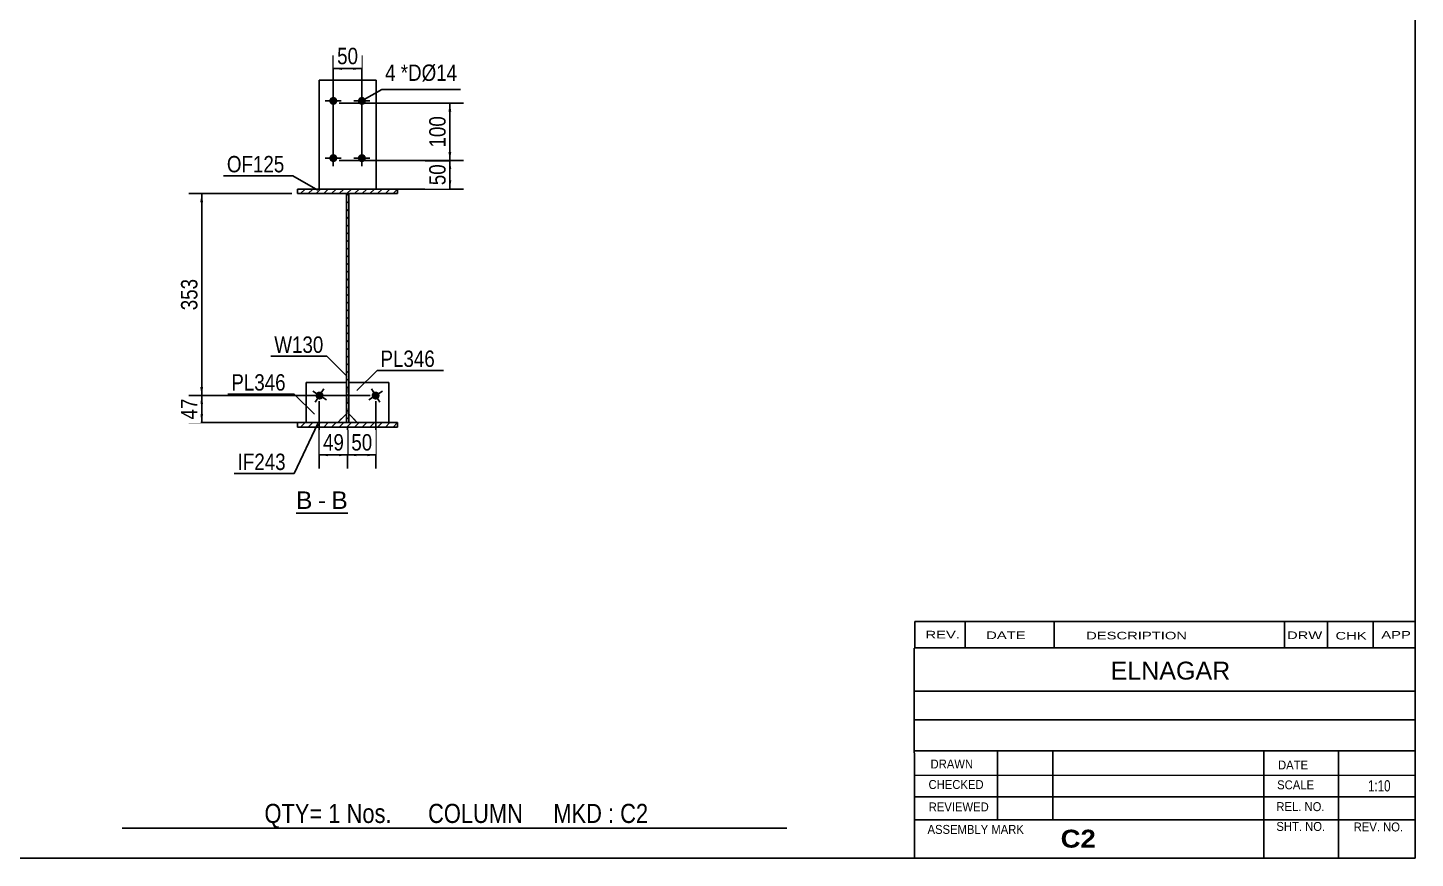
# Model space of a CAD drawing. Header units: millimetres. Extents: x -338 to 65, y -172 to 106.
# Drawn here: x -177.9 to 64.7, y -171.5 to -26.3 of the extents above; entities that cross this region are included whole.
import ezdxf

# ---------------------------------------------------------------- set-up
doc = ezdxf.new("R2010")
doc.units = ezdxf.units.MM
doc.linetypes.add('DXK_LINE_DOT1', pattern=[1.8814, 0.9407, -0.9407])
doc.styles.add('Arial', font='ARIAL.TTF', dxfattribs={"height": 0.2})
doc.styles.add('Arial Bold', font='ARIALBD.TTF', dxfattribs={"height": 0.2})
doc.styles.add('Arial Narrow', font='ARIALN.TTF', dxfattribs={"height": 0.2})

# ---------------------------------------------------------------- blocks, each defined once
blk = doc.blocks.new('Unknown-629262135-1210')
at = {"color": 5, "linetype": 'Continuous'}
for p, q in [((64.7, -171.49), (64.7, 105.51)), ((-335.3, -171.49), (64.7, -171.49))]:
    blk.add_line(p, q, dxfattribs=at)
blk = doc.blocks.new('Unknown-629262135-13 - 1261')
at = {"color": 7, "linetype": 'Continuous'}
blk.add_line((-131, -111.19), (-121.97, -111.19), dxfattribs=at)
at = {"color": 0, "linetype": 'Continuous'}
blk.add_wipeout([(-128.16, -110.44), (-128.16, -107.24), (-131, -107.24), (-131, -110.44)], dxfattribs=at)
blk.add_wipeout([(-125.78, -110.44), (-125.78, -107.24), (-127.2, -107.24), (-127.2, -110.44)], dxfattribs=at)
at = {"color": 96, "linetype": 'Continuous', "style": 'Arial'}
blk.add_text('B', height=3.06, dxfattribs=at).set_placement((-131, -110.44))
at = {"color": 0, "linetype": 'Continuous'}
blk.add_wipeout([(-121.97, -110.44), (-121.97, -107.24), (-124.82, -107.24), (-124.82, -110.44)], dxfattribs=at)
at = {"color": 96, "linetype": 'Continuous', "style": 'Arial'}
for s, p in [('-', (-127.2, -110.44)), ('B', (-124.82, -110.44))]:
    blk.add_text(s, height=3.06, dxfattribs=at).set_placement(p)
blk = doc.blocks.new('Part-629262135-1316 - 1261')
at = {"linetype": 'Continuous'}
h = blk.add_hatch(dxfattribs=at)
h.set_pattern_fill('', scale=0.3, style=0, pattern_type=0)
h.set_pattern_definition([(45, (-113.2417, -54.5273), (-0.67352, 0.67352), [])])
h.paths.add_polyline_path([(-113.24, -55.33), (-113.24, -54.53), (-130.74, -54.53), (-130.74, -55.33)])
at = {"color": 2, "linetype": 'Continuous'}
for p, q in [((-130.74, -55.33), (-130.74, -54.53)), ((-130.74, -54.53), (-113.24, -54.53)), ((-113.24, -55.33), (-130.74, -55.33)), ((-113.24, -54.53), (-113.24, -55.33))]:
    blk.add_line(p, q, dxfattribs=at)
blk = doc.blocks.new('Part-629262135-1292 - 1261')
at = {"linetype": 'Continuous'}
h = blk.add_hatch(dxfattribs=at)
h.set_pattern_fill('', scale=0.3, style=0, pattern_type=0)
h.set_pattern_definition([(45, (-113.2417, -95.3273), (-0.67352, 0.67352), [])])
h.paths.add_polyline_path([(-113.24, -96.13), (-113.24, -95.33), (-130.74, -95.33), (-130.74, -96.13)])
at = {"color": 2, "linetype": 'Continuous'}
for p, q in [((-130.74, -96.13), (-130.74, -95.33)), ((-130.74, -95.33), (-113.24, -95.33)), ((-113.24, -96.13), (-130.74, -96.13)), ((-113.24, -95.33), (-113.24, -96.13))]:
    blk.add_line(p, q, dxfattribs=at)
blk = doc.blocks.new('Bolt-629262135-1344 - 1261')
at = {"linetype": 'Continuous'}
for points in [[(-125.19, -39.13), (-125.18, -38.98), (-125.13, -38.84), (-125.06, -38.72), (-124.96, -38.61), (-124.84, -38.52), (-124.71, -38.46), (-124.56, -38.43), (-124.42, -38.43), (-124.28, -38.46), (-124.14, -38.52), (-124.02, -38.61), (-123.93, -38.72), (-123.85, -38.84), (-123.81, -38.98), (-123.79, -39.13), (-123.81, -39.27), (-123.85, -39.41), (-123.93, -39.54), (-124.02, -39.65), (-124.14, -39.73), (-124.28, -39.79), (-124.42, -39.82), (-124.56, -39.82), (-124.71, -39.79), (-124.84, -39.73), (-124.96, -39.65), (-125.06, -39.54), (-125.13, -39.41), (-125.18, -39.27)], [(-120.19, -39.13), (-120.18, -38.98), (-120.13, -38.84), (-120.06, -38.72), (-119.96, -38.61), (-119.84, -38.52), (-119.71, -38.46), (-119.56, -38.43), (-119.42, -38.43), (-119.28, -38.46), (-119.14, -38.52), (-119.02, -38.61), (-118.93, -38.72), (-118.85, -38.84), (-118.81, -38.98), (-118.79, -39.13), (-118.81, -39.27), (-118.85, -39.41), (-118.93, -39.54), (-119.02, -39.65), (-119.14, -39.73), (-119.28, -39.79), (-119.42, -39.82), (-119.56, -39.82), (-119.71, -39.79), (-119.84, -39.73), (-119.96, -39.65), (-120.06, -39.54), (-120.13, -39.41), (-120.18, -39.27)], [(-125.19, -49.13), (-125.18, -48.98), (-125.13, -48.84), (-125.06, -48.72), (-124.96, -48.61), (-124.84, -48.52), (-124.71, -48.46), (-124.56, -48.43), (-124.42, -48.43), (-124.28, -48.46), (-124.14, -48.52), (-124.02, -48.61), (-123.93, -48.72), (-123.85, -48.84), (-123.81, -48.98), (-123.79, -49.13), (-123.81, -49.27), (-123.85, -49.41), (-123.93, -49.54), (-124.02, -49.65), (-124.14, -49.73), (-124.28, -49.79), (-124.42, -49.82), (-124.56, -49.82), (-124.71, -49.79), (-124.84, -49.73), (-124.96, -49.65), (-125.06, -49.54), (-125.13, -49.41), (-125.18, -49.27)], [(-120.19, -49.13), (-120.18, -48.98), (-120.13, -48.84), (-120.06, -48.72), (-119.96, -48.61), (-119.84, -48.52), (-119.71, -48.46), (-119.56, -48.43), (-119.42, -48.43), (-119.28, -48.46), (-119.14, -48.52), (-119.02, -48.61), (-118.93, -48.72), (-118.85, -48.84), (-118.81, -48.98), (-118.79, -49.13), (-118.81, -49.27), (-118.85, -49.41), (-118.93, -49.54), (-119.02, -49.65), (-119.14, -49.73), (-119.28, -49.79), (-119.42, -49.82), (-119.56, -49.82), (-119.71, -49.79), (-119.84, -49.73), (-119.96, -49.65), (-120.06, -49.54), (-120.13, -49.41), (-120.18, -49.27)]]:
    blk.add_hatch(color=3, dxfattribs=at).paths.add_polyline_path(points)
at = {"color": 3, "linetype": 'Continuous'}
for p, q in [((-124.49, -37.73), (-124.49, -40.53)), ((-119.49, -37.73), (-119.49, -40.53)), ((-123.09, -39.13), (-125.89, -39.13)), ((-118.09, -39.13), (-120.89, -39.13)), ((-124.49, -47.73), (-124.49, -50.53)), ((-119.49, -47.73), (-119.49, -50.53)), ((-123.09, -49.13), (-125.89, -49.13)), ((-118.09, -49.13), (-120.89, -49.13))]:
    blk.add_line(p, q, dxfattribs=at)
blk = doc.blocks.new('Part-629262135-1342 - 1261')
at = {"color": 2, "linetype": 'Continuous'}
for p, q in [((-116.99, -35.53), (-126.99, -35.53)), ((-126.99, -54.53), (-126.99, -35.53)), ((-116.99, -35.53), (-116.99, -35.53)), ((-116.99, -35.53), (-116.99, -54.53))]:
    blk.add_line(p, q, dxfattribs=at)
at = {"color": 7, "linetype": 'DXK_LINE_DOT1'}
for p, q in [((-126.99, -35.53), (-126.99, -54.53)), ((-116.99, -54.53), (-116.99, -35.53)), ((-116.99, -54.53), (-126.99, -54.53)), ((-116.99, -54.53), (-116.99, -54.53))]:
    blk.add_line(p, q, dxfattribs=at)
blk = doc.blocks.new('Part-629262135-1367 - 1261')
at = {"color": 2, "linetype": 'Continuous'}
for p, q in [((-129.21, -88.33), (-129.21, -88.33)), ((-122.21, -88.33), (-129.21, -88.33)), ((-129.21, -88.33), (-129.21, -95.33)), ((-122.21, -93.83), (-122.21, -88.33)), ((-122.21, -93.83), (-123.71, -95.33)), ((-122.21, -93.83), (-122.21, -93.83))]:
    blk.add_line(p, q, dxfattribs=at)
at = {"color": 7, "linetype": 'DXK_LINE_DOT1'}
for p, q in [((-129.21, -95.33), (-129.21, -88.33)), ((-122.21, -88.33), (-122.21, -93.83)), ((-123.71, -95.33), (-122.21, -93.83)), ((-123.71, -95.33), (-129.21, -95.33))]:
    blk.add_line(p, q, dxfattribs=at)
blk = doc.blocks.new('Part-629262135-1372 - 1261')
at = {"color": 7, "linetype": 'DXK_LINE_DOT1'}
for p, q in [((-121.81, -93.83), (-121.81, -88.33)), ((-121.79, -88.33), (-121.81, -88.33)), ((-114.81, -88.33), (-114.81, -95.33)), ((-120.31, -95.33), (-121.81, -93.83)), ((-121.81, -93.83), (-121.81, -93.83)), ((-114.81, -95.33), (-120.31, -95.33))]:
    blk.add_line(p, q, dxfattribs=at)
at = {"color": 2, "linetype": 'Continuous'}
for p, q in [((-114.81, -88.33), (-121.79, -88.33)), ((-114.81, -88.33), (-114.81, -88.33)), ((-114.81, -95.33), (-114.81, -88.33)), ((-120.31, -95.33), (-121.79, -93.84))]:
    blk.add_line(p, q, dxfattribs=at)
blk = doc.blocks.new('Part-629262135-1390 - 1261')
at = {"linetype": 'Continuous'}
h = blk.add_hatch(dxfattribs=at)
h.set_pattern_fill('', scale=0.3, style=0, pattern_type=0)
h.set_pattern_definition([(45, (-121.7917, -55.3273), (-0.67352, 0.67352), [])])
h.paths.add_polyline_path([(-121.79, -95.33), (-121.79, -55.33), (-122.19, -55.33), (-122.19, -95.33)])
at = {"color": 2, "linetype": 'Continuous'}
for p, q in [((-122.19, -95.33), (-122.19, -55.33)), ((-122.19, -55.33), (-121.79, -55.33)), ((-121.79, -55.33), (-121.79, -95.33)), ((-121.79, -95.33), (-122.19, -95.33))]:
    blk.add_line(p, q, dxfattribs=at)
blk = doc.blocks.new('Bolt-629262135-1396 - 1261')
at = {"linetype": 'Continuous'}
blk.add_hatch(color=3, dxfattribs=at).paths.add_polyline_path([(-127.59, -90.63), (-127.58, -90.48), (-127.53, -90.34), (-127.46, -90.22), (-127.36, -90.11), (-127.24, -90.02), (-127.11, -89.96), (-126.96, -89.93), (-126.82, -89.93), (-126.67, -89.96), (-126.54, -90.02), (-126.42, -90.11), (-126.32, -90.22), (-126.25, -90.34), (-126.21, -90.48), (-126.19, -90.63), (-126.21, -90.77), (-126.25, -90.91), (-126.32, -91.04), (-126.42, -91.15), (-126.54, -91.23), (-126.67, -91.29), (-126.82, -91.32), (-126.96, -91.32), (-127.11, -91.29), (-127.24, -91.23), (-127.36, -91.15), (-127.46, -91.04), (-127.53, -90.91), (-127.58, -90.77)])
at = {"color": 3, "linetype": 'Continuous'}
for p, q in [((-126.14, -89.45), (-127.64, -91.81)), ((-128.07, -89.87), (-125.71, -91.38))]:
    blk.add_line(p, q, dxfattribs=at)
blk = doc.blocks.new('Bolt-629262135-1397 - 1261')
at = {"linetype": 'Continuous'}
blk.add_hatch(color=3, dxfattribs=at).paths.add_polyline_path([(-117.79, -90.63), (-117.78, -90.48), (-117.73, -90.34), (-117.66, -90.22), (-117.56, -90.11), (-117.44, -90.02), (-117.31, -89.96), (-117.16, -89.93), (-117.02, -89.93), (-116.87, -89.96), (-116.74, -90.02), (-116.62, -90.11), (-116.52, -90.22), (-116.45, -90.34), (-116.41, -90.48), (-116.39, -90.63), (-116.41, -90.77), (-116.45, -90.91), (-116.52, -91.04), (-116.62, -91.15), (-116.74, -91.23), (-116.87, -91.29), (-117.02, -91.32), (-117.16, -91.32), (-117.31, -91.29), (-117.44, -91.23), (-117.56, -91.15), (-117.66, -91.04), (-117.73, -90.91), (-117.78, -90.77)])
at = {"color": 3, "linetype": 'Continuous'}
for p, q in [((-116.34, -91.81), (-117.84, -89.45)), ((-115.91, -89.87), (-118.27, -91.38))]:
    blk.add_line(p, q, dxfattribs=at)
blk = doc.blocks.new('StraightDimension-629262135-1450 - 1261')
at = {"linetype": 'Continuous'}
for points in [[(-120.49, -101.23), (-121.99, -100.98), (-120.49, -100.73)], [(-118.54, -100.73), (-117.04, -100.98), (-118.54, -101.23)]]:
    blk.add_hatch(color=7, dxfattribs=at).paths.add_polyline_path(points)
at = {"color": 7, "linetype": 'Continuous'}
for p, q in [((-117.04, -91.63), (-117.04, -103.38)), ((-121.99, -96.33), (-121.99, -103.38)), ((-121.99, -100.98), (-117.04, -100.98))]:
    blk.add_line(p, q, dxfattribs=at)
at = {"color": 0}
blk.add_wipeout([(-117.09, -100.83), (-117.09, -96.63), (-121.94, -96.63), (-121.94, -100.83)], dxfattribs=at)
at = {"color": 3, "style": 'Arial Narrow'}
blk.add_text('50', height=2.863, dxfattribs=at).set_placement((-121.34, -100.23))
blk = doc.blocks.new('StraightDimension-629262135-1401 - 1261')
at = {"linetype": 'Continuous'}
for points in [[(-104.36, -51.03), (-104.11, -49.53), (-103.86, -51.03)], [(-103.86, -53.03), (-104.11, -54.53), (-104.36, -53.03)]]:
    blk.add_hatch(color=7, dxfattribs=at).paths.add_polyline_path(points)
at = {"color": 7, "linetype": 'Continuous'}
for p, q in [((-123.49, -49.53), (-101.71, -49.53)), ((-104.11, -54.53), (-104.11, -49.53)), ((-129.74, -54.53), (-101.71, -54.53))]:
    blk.add_line(p, q, dxfattribs=at)
at = {"color": 0}
blk.add_wipeout([(-104.26, -49.6), (-108.46, -49.6), (-108.46, -54.46), (-104.26, -54.46)], dxfattribs=at)
at = {"color": 3, "style": 'Arial Narrow'}
blk.add_text('50', height=2.863, rotation=90.0002, dxfattribs=at).set_placement((-104.86, -53.86))
blk = doc.blocks.new('StraightDimension-629262135-1414 - 1261')
at = {"linetype": 'Continuous'}
for points in [[(-104.36, -41.03), (-104.11, -39.53), (-103.86, -41.03)], [(-103.86, -48.03), (-104.11, -49.53), (-104.36, -48.03)]]:
    blk.add_hatch(color=7, dxfattribs=at).paths.add_polyline_path(points)
at = {"color": 7, "linetype": 'Continuous'}
for p, q in [((-123.49, -39.53), (-101.71, -39.53)), ((-104.11, -49.53), (-104.11, -39.53)), ((-123.49, -49.53), (-101.71, -49.53))]:
    blk.add_line(p, q, dxfattribs=at)
at = {"color": 0}
blk.add_wipeout([(-104.26, -41.19), (-108.46, -41.19), (-108.46, -47.87), (-104.26, -47.87)], dxfattribs=at)
at = {"color": 3, "style": 'Arial Narrow'}
blk.add_text('100', height=2.863, rotation=90.0002, dxfattribs=at).set_placement((-104.86, -47.27))
blk = doc.blocks.new('StraightDimension-629262135-1422 - 1261')
at = {"linetype": 'Continuous'}
for points in [[(-147.76, -92.13), (-147.51, -90.63), (-147.26, -92.13)], [(-147.26, -93.83), (-147.51, -95.33), (-147.76, -93.83)]]:
    blk.add_hatch(color=7, dxfattribs=at).paths.add_polyline_path(points)
at = {"color": 7, "linetype": 'Continuous'}
for p, q in [((-118.04, -90.63), (-149.76, -90.63)), ((-147.51, -95.33), (-147.51, -90.63)), ((-114.24, -95.33), (-149.76, -95.33))]:
    blk.add_line(p, q, dxfattribs=at)
at = {"color": 0}
blk.add_wipeout([(-147.66, -90.55), (-151.86, -90.55), (-151.86, -95.41), (-147.66, -95.41)], dxfattribs=at)
at = {"color": 3, "style": 'Arial Narrow'}
blk.add_text('47', height=2.863, rotation=90.0002, dxfattribs=at).set_placement((-148.26, -94.81))
blk = doc.blocks.new('StraightDimension-629262135-1433 - 1261')
at = {"linetype": 'Continuous'}
for points in [[(-147.76, -56.83), (-147.51, -55.33), (-147.26, -56.83)], [(-147.26, -89.13), (-147.51, -90.63), (-147.76, -89.13)]]:
    blk.add_hatch(color=7, dxfattribs=at).paths.add_polyline_path(points)
at = {"color": 7, "linetype": 'Continuous'}
for p, q in [((-131.74, -55.33), (-149.76, -55.33)), ((-147.51, -90.63), (-147.51, -55.33)), ((-118.04, -90.63), (-149.76, -90.63))]:
    blk.add_line(p, q, dxfattribs=at)
at = {"color": 0}
blk.add_wipeout([(-147.66, -69.64), (-151.86, -69.64), (-151.86, -76.32), (-147.66, -76.32)], dxfattribs=at)
at = {"color": 3, "style": 'Arial Narrow'}
blk.add_text('353', height=2.863, rotation=90.0002, dxfattribs=at).set_placement((-148.26, -75.72))
blk = doc.blocks.new('StraightDimension-629262135-1445 - 1261')
at = {"linetype": 'Continuous'}
for points in [[(-125.44, -101.23), (-126.94, -100.98), (-125.44, -100.73)], [(-123.49, -100.73), (-121.99, -100.98), (-123.49, -101.23)]]:
    blk.add_hatch(color=7, dxfattribs=at).paths.add_polyline_path(points)
at = {"color": 7, "linetype": 'Continuous'}
for p, q in [((-126.94, -91.63), (-126.94, -103.38)), ((-121.99, -96.33), (-121.99, -103.38)), ((-126.94, -100.98), (-121.99, -100.98))]:
    blk.add_line(p, q, dxfattribs=at)
at = {"color": 0}
blk.add_wipeout([(-122.04, -100.83), (-122.04, -96.63), (-126.89, -96.63), (-126.89, -100.83)], dxfattribs=at)
at = {"color": 3, "style": 'Arial Narrow'}
blk.add_text('49', height=2.863, dxfattribs=at).set_placement((-126.29, -100.23))
blk = doc.blocks.new('StraightDimension-629262135-1456 - 1261')
at = {"linetype": 'Continuous'}
for points in [[(-122.99, -33.71), (-124.49, -33.46), (-122.99, -33.21)], [(-120.99, -33.21), (-119.49, -33.46), (-120.99, -33.71)]]:
    blk.add_hatch(color=7, dxfattribs=at).paths.add_polyline_path(points)
at = {"color": 7, "linetype": 'Continuous'}
for p, q in [((-124.49, -48.53), (-124.49, -31.21)), ((-119.49, -48.53), (-119.49, -31.21)), ((-124.49, -33.46), (-119.49, -33.46))]:
    blk.add_line(p, q, dxfattribs=at)
at = {"color": 0}
blk.add_wipeout([(-119.56, -33.31), (-119.56, -29.11), (-124.42, -29.11), (-124.42, -33.31)], dxfattribs=at)
at = {"color": 3, "style": 'Arial Narrow'}
blk.add_text('50', height=2.863, dxfattribs=at).set_placement((-123.82, -32.71))
blk = doc.blocks.new('CBS_CALLOFF-629262135-3664')
at = {"color": 7, "linetype": 'Continuous'}
blk.add_line((-161.42, -166.23), (-45.19, -166.24), dxfattribs=at)
at = {"color": 3, "linetype": 'Continuous', "style": 'Arial Narrow'}
blk.add_text('QTY= 1 Nos.      COLUMN     MKD : C2', height=3.3405, dxfattribs=at).set_placement((-136.53, -165.33))
blk = doc.blocks.new('CBS_NAME_BLOG-629262135-3665')
at = {"color": 7, "linetype": 'Continuous'}
for p, q in [((-22.89, -171.45), (-22.9, -134.75)), ((-22.89, -134.74), (64.62, -134.74)), ((-22.89, -142.28), (64.62, -142.28)), ((-22.82, -147.33), (64.7, -147.33)), ((-22.89, -152.71), (64.62, -152.71)), ((-8.37, -164.81), (-8.37, -152.71)), ((1.31, -164.79), (1.31, -152.72)), ((38.23, -171.45), (38.23, -152.72)), ((51.28, -171.45), (51.28, -152.71)), ((-22.89, -157.01), (64.7, -156.99)), ((-22.89, -160.75), (64.62, -160.75)), ((-22.89, -164.8), (64.62, -164.8)), ((-22.89, -171.49), (64.7, -171.49))]:
    blk.add_line(p, q, dxfattribs=at)
at = {"color": 3, "linetype": 'Continuous', "style": 'Arial'}
blk.add_text('ELNAGAR', height=3.133, dxfattribs=at).set_placement((11.43, -140.27))
at = {"color": 3, "linetype": 'Continuous'}
for s, height, style, width, p in [('DRAWN', 1.566, 'Arial', 0.9, (-20.06, -155.81)), ('DATE', 1.566, 'Arial', 0.9, (40.7, -155.98)), ('CHECKED', 1.566, 'Arial', 0.9, (-20.41, -159.39)), ('SCALE', 1.566, 'Arial', 0.9, (40.55, -159.45)), ('1:10', 1.957, 'Arial Narrow', 0.9, (56.44, -159.81)), ('REVIEWED', 1.566, 'Arial', 0.9, (-20.38, -163.31)), ('REL. NO.', 1.566, 'Arial', 0.9, (40.41, -163.26)), ('ASSEMBLY MARK', 1.5663, 'Arial', 0.9, (-20.59, -167.24)), ('C2', 3.131, 'Arial Bold', 1.1, (2.69, -169.64)), ('SHT. NO.', 1.566, 'Arial', 0.9, (40.41, -166.72)), ('REV. NO.', 1.566, 'Arial', 0.9, (53.93, -166.81))]:
    blk.add_text(s, height=height, dxfattribs=dict(at, style=style, width=width)).set_placement(p)
blk = doc.blocks.new('CBS_REVISION-629262135-3666')
at = {"color": 7, "linetype": 'Continuous'}
for p, q in [((-22.81, -130.11), (64.69, -130.11)), ((-22.81, -130.11), (-22.81, -134.74)), ((-14.01, -130.11), (-14.01, -134.74)), ((1.58, -130.11), (1.58, -134.68)), ((41.84, -130.11), (41.84, -134.74)), ((49.38, -130.11), (49.38, -134.74)), ((57.33, -130.11), (57.33, -134.74)), ((-22.81, -134.74), (64.69, -134.74))]:
    blk.add_line(p, q, dxfattribs=at)
at = {"color": 7, "style": 'Arial Narrow', "width": 1.7}
for s, height, p in [('REV.', 1.326, (-20.95, -133.07)), ('DATE', 1.326, (-10.33, -133.18)), ('DESCRIPTION', 1.3257, (7.15, -133.24)), ('DRW', 1.326, (42.27, -133.18)), ('CHK', 1.326, (50.75, -133.27)), ('APP', 1.326, (58.76, -133.11))]:
    blk.add_text(s, height=height, dxfattribs=at).set_placement(p)
blk = doc.blocks.new('Mark-629262135-1386 - 1261')
at = {"color": 0}
blk.add_wipeout([(-126.22, -83.16), (-126.22, -80.16), (-134.81, -80.16), (-134.81, -83.16)], dxfattribs=at)
blk.add_wipeout([(-126.22, -83.16), (-126.22, -80.16), (-134.81, -80.16), (-134.81, -83.16)], dxfattribs=at)
at = {"color": 7, "linetype": 'Continuous'}
for p in [(-135.41, -83.76), (-122.09, -87.3)]:
    blk.add_line(p, (-125.62, -83.76), dxfattribs=at)
at = {"color": 3, "style": 'Arial Narrow'}
blk.add_text('W130', height=2.863, dxfattribs=at).set_placement((-134.81, -83.16))
blk = doc.blocks.new('Mark-629262135-1287 - 1261')
at = {"color": 7, "linetype": 'Continuous'}
blk.add_line((-127.21, -95.52), (-131.31, -104.24), dxfattribs=at)
at = {"color": 0}
blk.add_wipeout([(-132.81, -103.64), (-132.81, -100.64), (-141.22, -100.64), (-141.22, -103.64)], dxfattribs=at)
blk.add_wipeout([(-132.81, -103.64), (-132.81, -100.64), (-141.22, -100.64), (-141.22, -103.64)], dxfattribs=at)
at = {"color": 7, "linetype": 'Continuous'}
blk.add_line((-141.82, -104.24), (-131.31, -104.24), dxfattribs=at)
at = {"color": 3, "style": 'Arial Narrow'}
blk.add_text('IF243', height=2.863, dxfattribs=at).set_placement((-141.22, -103.64))
blk = doc.blocks.new('Mark-629262135-1312 - 1261')
at = {"color": 7, "linetype": 'Continuous'}
blk.add_line((-127.22, -54.71), (-131.55, -52.21), dxfattribs=at)
at = {"color": 0}
blk.add_wipeout([(-133.05, -51.61), (-133.05, -48.61), (-143.1, -48.61), (-143.1, -51.61)], dxfattribs=at)
blk.add_wipeout([(-133.05, -51.61), (-133.05, -48.61), (-143.1, -48.61), (-143.1, -51.61)], dxfattribs=at)
at = {"color": 7, "linetype": 'Continuous'}
blk.add_line((-143.7, -52.21), (-131.55, -52.21), dxfattribs=at)
at = {"color": 3, "style": 'Arial Narrow'}
blk.add_text('OF125', height=2.863, dxfattribs=at).set_placement((-143.1, -51.61))
blk = doc.blocks.new('Mark-629262135-1363 - 1261')
at = {"color": 7, "linetype": 'Continuous'}
blk.add_line((-127.78, -93.9), (-131.31, -90.36), dxfattribs=at)
at = {"color": 0}
blk.add_wipeout([(-132.81, -89.76), (-132.81, -86.76), (-142.32, -86.76), (-142.32, -89.76)], dxfattribs=at)
blk.add_wipeout([(-132.81, -89.76), (-132.81, -86.76), (-142.32, -86.76), (-142.32, -89.76)], dxfattribs=at)
at = {"color": 7, "linetype": 'Continuous'}
blk.add_line((-142.92, -90.36), (-131.31, -90.36), dxfattribs=at)
at = {"color": 3, "style": 'Arial Narrow'}
blk.add_text('PL346', height=2.863, dxfattribs=at).set_placement((-142.32, -89.76))
blk = doc.blocks.new('Mark-629262135-1368 - 1261')
at = {"color": 0}
blk.add_wipeout([(-106.74, -85.62), (-106.74, -82.62), (-116.24, -82.62), (-116.24, -85.62)], dxfattribs=at)
blk.add_wipeout([(-106.74, -85.62), (-106.74, -82.62), (-116.24, -82.62), (-116.24, -85.62)], dxfattribs=at)
at = {"color": 7, "linetype": 'Continuous'}
for p, q in [((-120.38, -89.76), (-116.84, -86.22)), ((-116.84, -86.22), (-105.24, -86.22))]:
    blk.add_line(p, q, dxfattribs=at)
at = {"color": 3, "style": 'Arial Narrow'}
blk.add_text('PL346', height=2.863, dxfattribs=at).set_placement((-116.24, -85.62))
blk = doc.blocks.new('Mark-629262135-2487 - 1261')
at = {"color": 7, "linetype": 'Continuous'}
for p, q in [((-119.49, -39.13), (-116.03, -37.13)), ((-116.03, -37.13), (-102.24, -37.13))]:
    blk.add_line(p, q, dxfattribs=at)
at = {"color": 0}
blk.add_wipeout([(-113.6, -35.63), (-113.6, -32.63), (-115.43, -32.63), (-115.43, -35.63)], dxfattribs=at)
blk.add_wipeout([(-113.6, -35.63), (-113.6, -32.63), (-115.43, -32.63), (-115.43, -35.63)], dxfattribs=at)
blk.add_wipeout([(-109.05, -35.63), (-109.05, -32.63), (-112.7, -32.63), (-112.7, -35.63)], dxfattribs=at)
blk.add_wipeout([(-109.05, -35.63), (-109.05, -32.63), (-112.7, -32.63), (-112.7, -35.63)], dxfattribs=at)
at = {"color": 3, "style": 'Arial Narrow'}
blk.add_text('4', height=2.86, dxfattribs=at).set_placement((-115.43, -35.63))
at = {"color": 0}
blk.add_wipeout([(-102.84, -35.63), (-102.84, -32.63), (-109.05, -32.63), (-109.05, -35.63)], dxfattribs=at)
blk.add_wipeout([(-102.84, -35.63), (-102.84, -32.63), (-109.05, -32.63), (-109.05, -35.63)], dxfattribs=at)
at = {"color": 3, "style": 'Arial Narrow'}
for s, p in [('*D', (-112.7, -35.63)), ('Ø14', (-109.05, -35.63))]:
    blk.add_text(s, height=2.863, dxfattribs=at).set_placement(p)

msp = doc.modelspace()

# ---------------------------------------------------------------- block references
for name in ['Unknown-629262135-1210', 'Part-629262135-1342 - 1261', 'Bolt-629262135-1344 - 1261', 'Part-629262135-1316 - 1261', 'Part-629262135-1390 - 1261', 'Part-629262135-1367 - 1261', 'Bolt-629262135-1396 - 1261', 'Part-629262135-1372 - 1261', 'Bolt-629262135-1397 - 1261', 'Part-629262135-1292 - 1261', 'CBS_REVISION-629262135-3666', 'CBS_NAME_BLOG-629262135-3665', 'CBS_CALLOFF-629262135-3664']:
    msp.add_blockref(name, (0, 0))

# ---------------------------------------------------------------- next in the draw order: block references
for name in ['StraightDimension-629262135-1401 - 1261', 'StraightDimension-629262135-1450 - 1261', 'Unknown-629262135-13 - 1261']:
    msp.add_blockref(name, (0, 0))

# ---------------------------------------------------------------- next in the draw order: block references
for name in ['StraightDimension-629262135-1414 - 1261', 'StraightDimension-629262135-1422 - 1261']:
    msp.add_blockref(name, (0, 0))

# ---------------------------------------------------------------- next in the draw order: block references
for name in ['StraightDimension-629262135-1456 - 1261', 'StraightDimension-629262135-1433 - 1261']:
    msp.add_blockref(name, (0, 0))

# ---------------------------------------------------------------- next in the draw order: block references
for name in ['Mark-629262135-2487 - 1261', 'Mark-629262135-1312 - 1261', 'Mark-629262135-1386 - 1261', 'Mark-629262135-1368 - 1261', 'StraightDimension-629262135-1445 - 1261']:
    msp.add_blockref(name, (0, 0))

# ---------------------------------------------------------------- next in the draw order: block references
for name in ['Mark-629262135-1363 - 1261', 'Mark-629262135-1287 - 1261']:
    msp.add_blockref(name, (0, 0))

doc.saveas('drawing.dxf')
